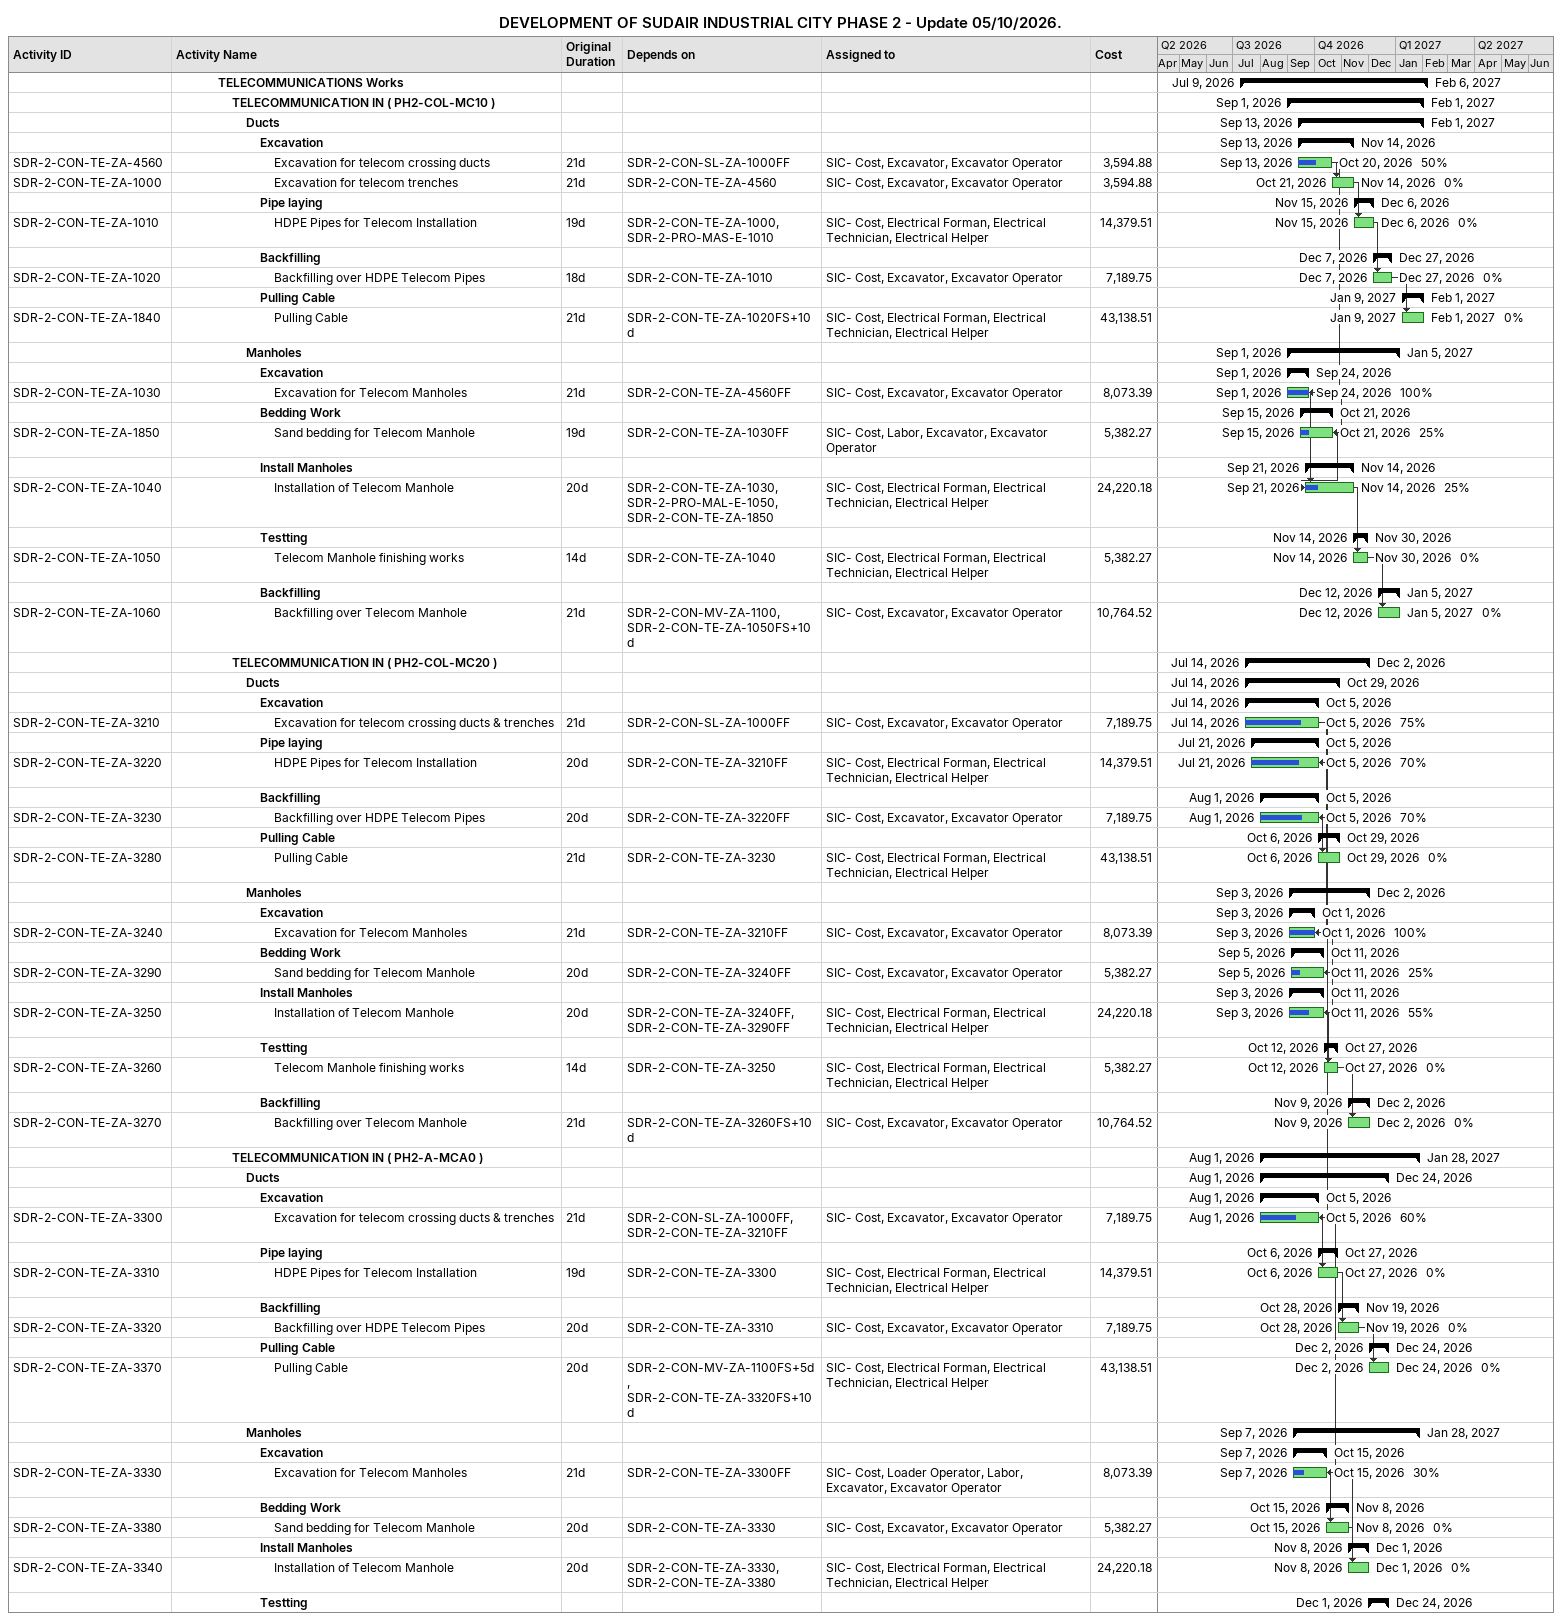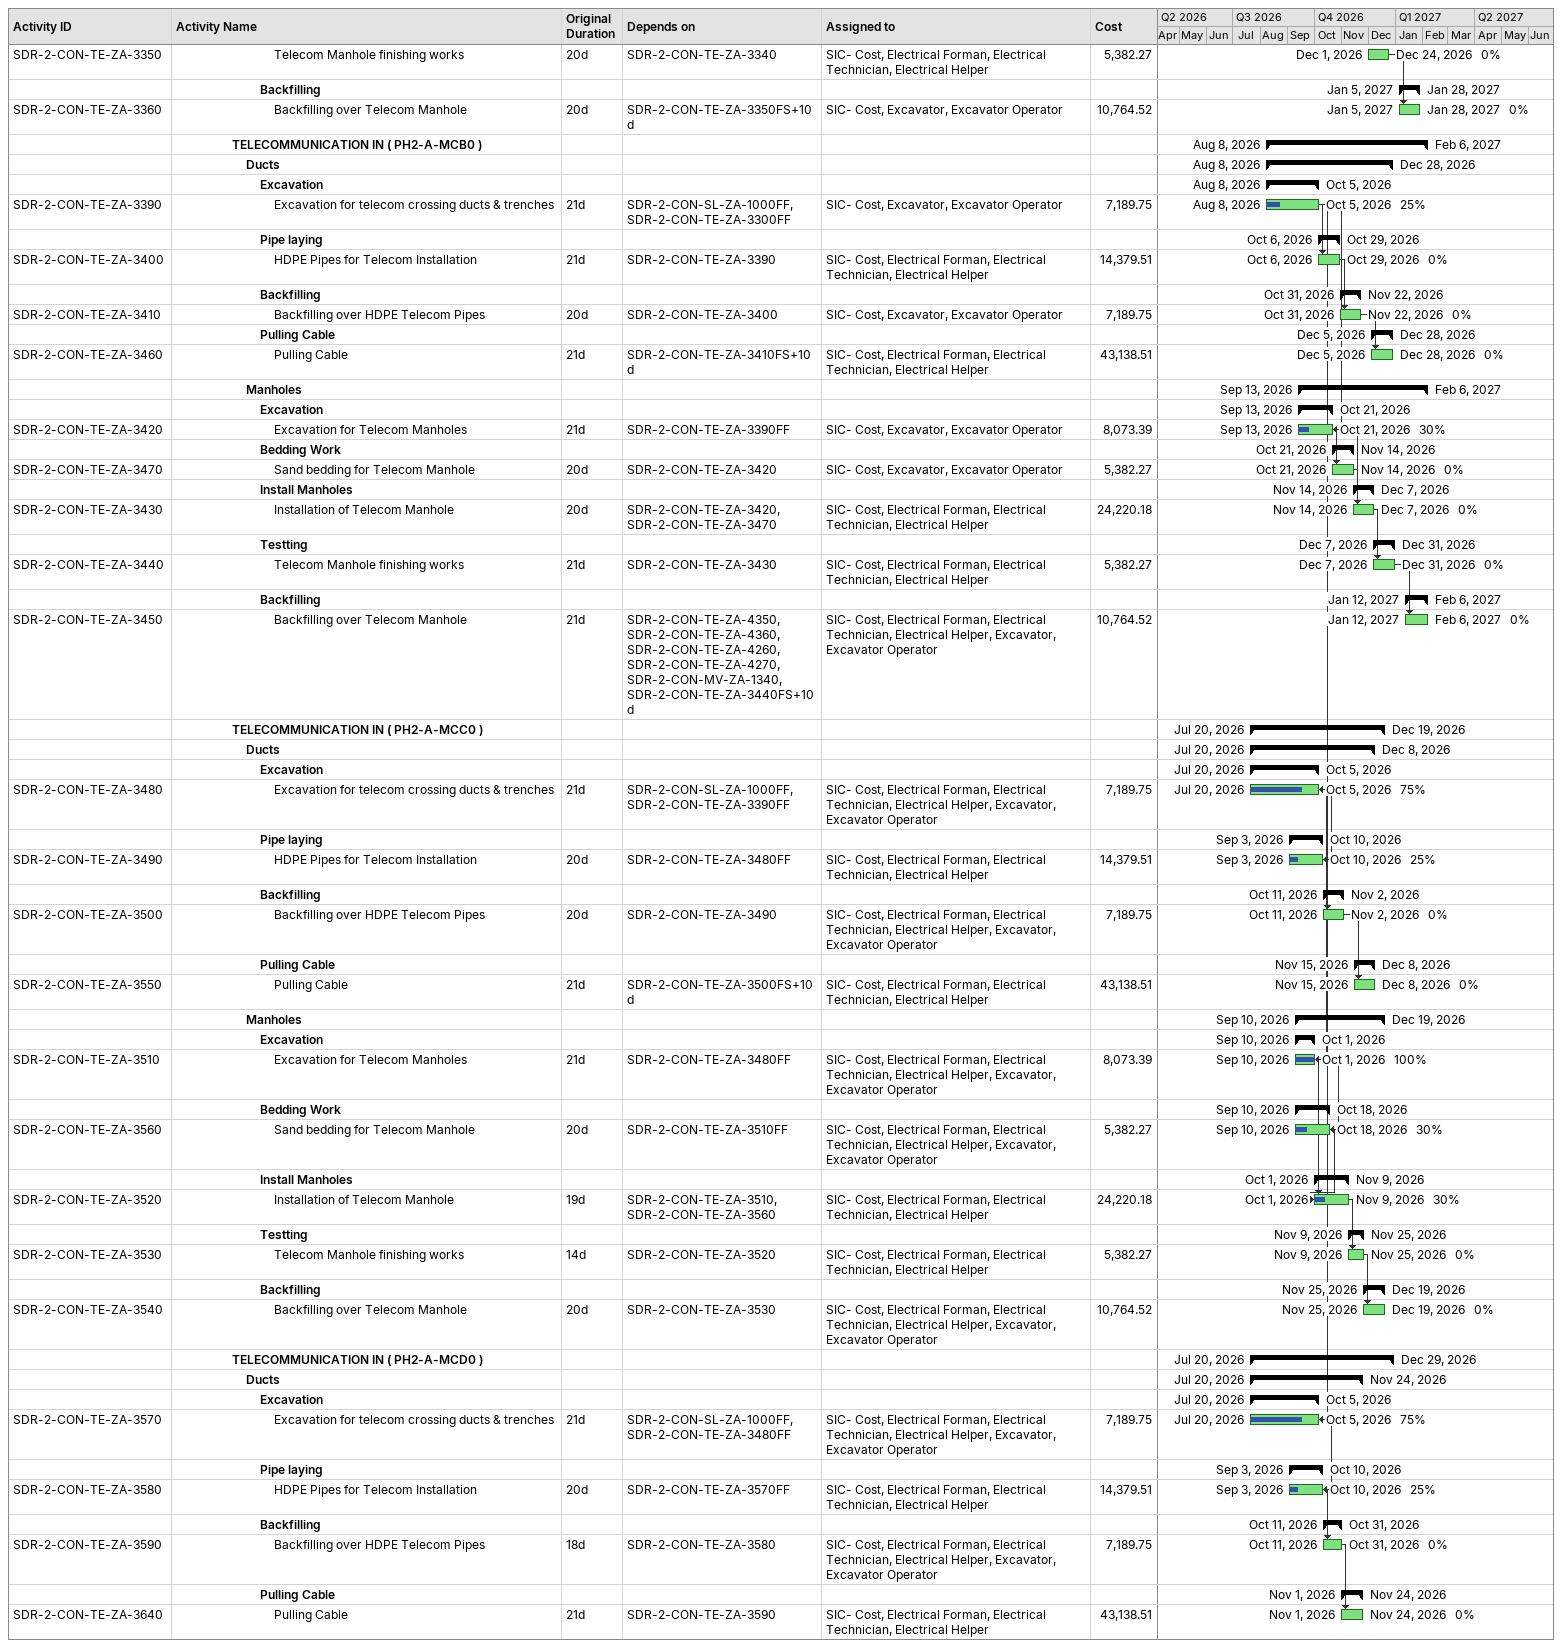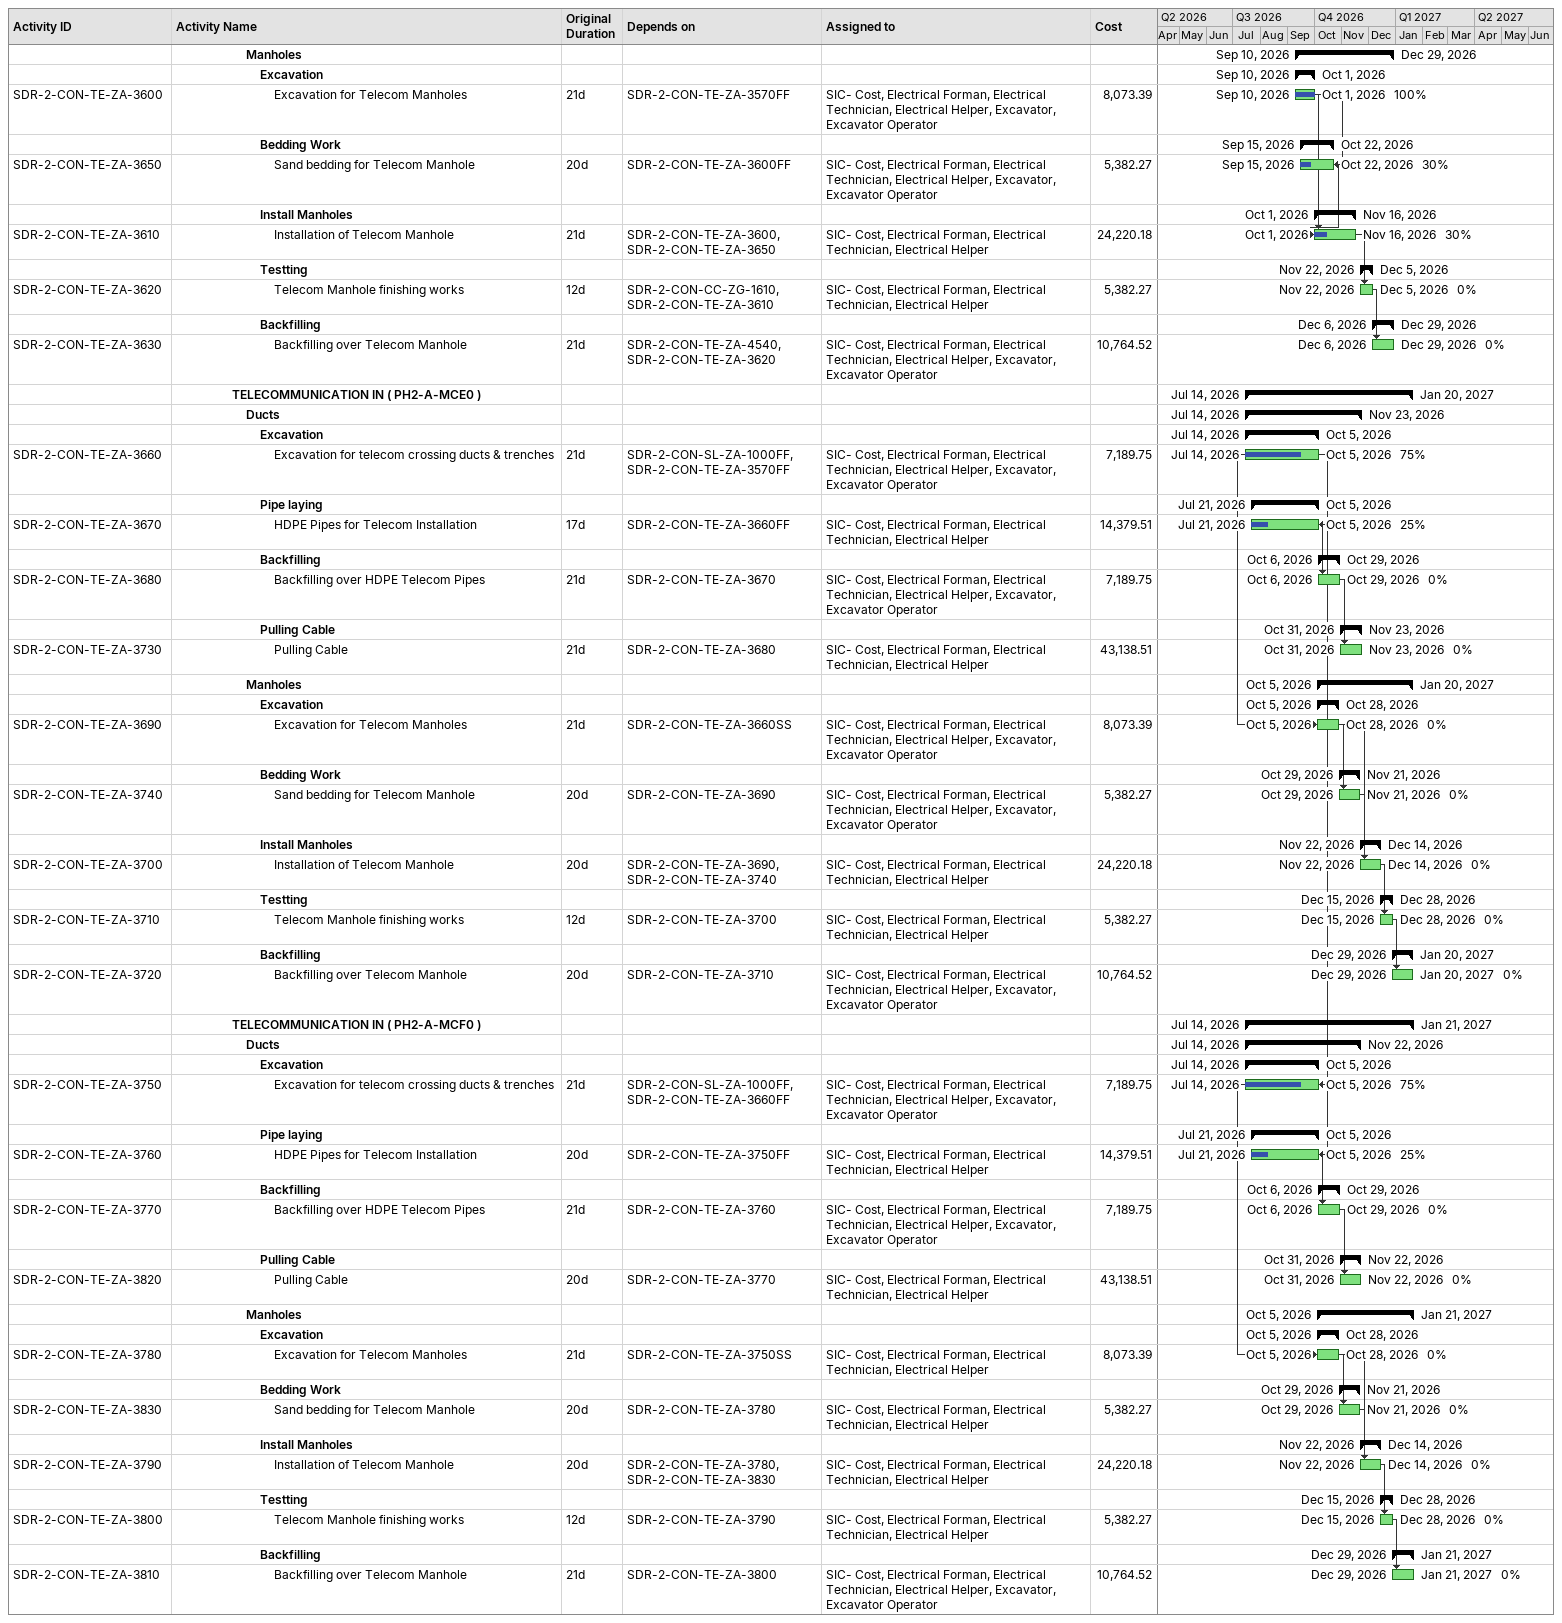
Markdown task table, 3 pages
DEVELOPMENT OF SUDAIR INDUSTRIAL CITY PHASE 2 - Update 05/10/2026.

| ID | Level | Task | Original duration | Start | Finish | Predecessors | Resources | % complete | Cost |
|---|---|---|---|---|---|---|---|---|---|
|  | 4 | **TELECOMMUNICATIONS Works** |  | 2026-07-09 | 2027-02-06 |  |  |  |  |
|  | 5 | **TELECOMMUNICATION IN ( PH2-COL-MC10 )** |  | 2026-09-01 | 2027-02-01 |  |  |  |  |
|  | 6 | **Ducts** |  | 2026-09-13 | 2027-02-01 |  |  |  |  |
|  | 7 | **Excavation** |  | 2026-09-13 | 2026-11-14 |  |  |  |  |
| SDR-2-CON-TE-ZA-4560 | 8 | Excavation for telecom crossing ducts | 21d | 2026-09-13 | 2026-10-20 | SDR-2-CON-SL-ZA-1000FF | SIC- Cost, Excavator, Excavator Operator | 50 | 3594.88 |
| SDR-2-CON-TE-ZA-1000 | 8 | Excavation for telecom trenches | 21d | 2026-10-21 | 2026-11-14 | SDR-2-CON-TE-ZA-4560 | SIC- Cost, Excavator, Excavator Operator | 0 | 3594.88 |
|  | 7 | **Pipe laying** |  | 2026-11-15 | 2026-12-06 |  |  |  |  |
| SDR-2-CON-TE-ZA-1010 | 8 | HDPE Pipes for Telecom Installation | 19d | 2026-11-15 | 2026-12-06 | SDR-2-CON-TE-ZA-1000, SDR-2-PRO-MAS-E-1010 | SIC- Cost, Electrical Forman, Electrical Technician, Electrical Helper | 0 | 14379.51 |
|  | 7 | **Backfilling** |  | 2026-12-07 | 2026-12-27 |  |  |  |  |
| SDR-2-CON-TE-ZA-1020 | 8 | Backfilling over HDPE Telecom Pipes | 18d | 2026-12-07 | 2026-12-27 | SDR-2-CON-TE-ZA-1010 | SIC- Cost, Excavator, Excavator Operator | 0 | 7189.75 |
|  | 7 | **Pulling Cable** |  | 2027-01-09 | 2027-02-01 |  |  |  |  |
| SDR-2-CON-TE-ZA-1840 | 8 | Pulling Cable | 21d | 2027-01-09 | 2027-02-01 | SDR-2-CON-TE-ZA-1020FS+10d | SIC- Cost, Electrical Forman, Electrical Technician, Electrical Helper | 0 | 43138.51 |
|  | 6 | **Manholes** |  | 2026-09-01 | 2027-01-05 |  |  |  |  |
|  | 7 | **Excavation** |  | 2026-09-01 | 2026-09-24 |  |  |  |  |
| SDR-2-CON-TE-ZA-1030 | 8 | Excavation for Telecom Manholes | 21d | 2026-09-01 | 2026-09-24 | SDR-2-CON-TE-ZA-4560FF | SIC- Cost, Excavator, Excavator Operator | 100 | 8073.39 |
|  | 7 | **Bedding Work** |  | 2026-09-15 | 2026-10-21 |  |  |  |  |
| SDR-2-CON-TE-ZA-1850 | 8 | Sand bedding for Telecom Manhole | 19d | 2026-09-15 | 2026-10-21 | SDR-2-CON-TE-ZA-1030FF | SIC- Cost, Labor, Excavator, Excavator Operator | 25 | 5382.27 |
|  | 7 | **Install Manholes** |  | 2026-09-21 | 2026-11-14 |  |  |  |  |
| SDR-2-CON-TE-ZA-1040 | 8 | Installation of Telecom Manhole | 20d | 2026-09-21 | 2026-11-14 | SDR-2-CON-TE-ZA-1030, SDR-2-PRO-MAL-E-1050, SDR-2-CON-TE-ZA-1850 | SIC- Cost, Electrical Forman, Electrical Technician, Electrical Helper | 25 | 24220.18 |
|  | 7 | **Testting** |  | 2026-11-14 | 2026-11-30 |  |  |  |  |
| SDR-2-CON-TE-ZA-1050 | 8 | Telecom Manhole finishing works | 14d | 2026-11-14 | 2026-11-30 | SDR-2-CON-TE-ZA-1040 | SIC- Cost, Electrical Forman, Electrical Technician, Electrical Helper | 0 | 5382.27 |
|  | 7 | **Backfilling** |  | 2026-12-12 | 2027-01-05 |  |  |  |  |
| SDR-2-CON-TE-ZA-1060 | 8 | Backfilling over Telecom Manhole | 21d | 2026-12-12 | 2027-01-05 | SDR-2-CON-MV-ZA-1100, SDR-2-CON-TE-ZA-1050FS+10d | SIC- Cost, Excavator, Excavator Operator | 0 | 10764.52 |
|  | 5 | **TELECOMMUNICATION IN ( PH2-COL-MC20 )** |  | 2026-07-14 | 2026-12-02 |  |  |  |  |
|  | 6 | **Ducts** |  | 2026-07-14 | 2026-10-29 |  |  |  |  |
|  | 7 | **Excavation** |  | 2026-07-14 | 2026-10-05 |  |  |  |  |
| SDR-2-CON-TE-ZA-3210 | 8 | Excavation for telecom crossing ducts & trenches | 21d | 2026-07-14 | 2026-10-05 | SDR-2-CON-SL-ZA-1000FF | SIC- Cost, Excavator, Excavator Operator | 75 | 7189.75 |
|  | 7 | **Pipe laying** |  | 2026-07-21 | 2026-10-05 |  |  |  |  |
| SDR-2-CON-TE-ZA-3220 | 8 | HDPE Pipes for Telecom Installation | 20d | 2026-07-21 | 2026-10-05 | SDR-2-CON-TE-ZA-3210FF | SIC- Cost, Electrical Forman, Electrical Technician, Electrical Helper | 70 | 14379.51 |
|  | 7 | **Backfilling** |  | 2026-08-01 | 2026-10-05 |  |  |  |  |
| SDR-2-CON-TE-ZA-3230 | 8 | Backfilling over HDPE Telecom Pipes | 20d | 2026-08-01 | 2026-10-05 | SDR-2-CON-TE-ZA-3220FF | SIC- Cost, Excavator, Excavator Operator | 70 | 7189.75 |
|  | 7 | **Pulling Cable** |  | 2026-10-06 | 2026-10-29 |  |  |  |  |
| SDR-2-CON-TE-ZA-3280 | 8 | Pulling Cable | 21d | 2026-10-06 | 2026-10-29 | SDR-2-CON-TE-ZA-3230 | SIC- Cost, Electrical Forman, Electrical Technician, Electrical Helper | 0 | 43138.51 |
|  | 6 | **Manholes** |  | 2026-09-03 | 2026-12-02 |  |  |  |  |
|  | 7 | **Excavation** |  | 2026-09-03 | 2026-10-01 |  |  |  |  |
| SDR-2-CON-TE-ZA-3240 | 8 | Excavation for Telecom Manholes | 21d | 2026-09-03 | 2026-10-01 | SDR-2-CON-TE-ZA-3210FF | SIC- Cost, Excavator, Excavator Operator | 100 | 8073.39 |
|  | 7 | **Bedding Work** |  | 2026-09-05 | 2026-10-11 |  |  |  |  |
| SDR-2-CON-TE-ZA-3290 | 8 | Sand bedding for Telecom Manhole | 20d | 2026-09-05 | 2026-10-11 | SDR-2-CON-TE-ZA-3240FF | SIC- Cost, Excavator, Excavator Operator | 25 | 5382.27 |
|  | 7 | **Install Manholes** |  | 2026-09-03 | 2026-10-11 |  |  |  |  |
| SDR-2-CON-TE-ZA-3250 | 8 | Installation of Telecom Manhole | 20d | 2026-09-03 | 2026-10-11 | SDR-2-CON-TE-ZA-3240FF, SDR-2-CON-TE-ZA-3290FF | SIC- Cost, Electrical Forman, Electrical Technician, Electrical Helper | 55 | 24220.18 |
|  | 7 | **Testting** |  | 2026-10-12 | 2026-10-27 |  |  |  |  |
| SDR-2-CON-TE-ZA-3260 | 8 | Telecom Manhole finishing works | 14d | 2026-10-12 | 2026-10-27 | SDR-2-CON-TE-ZA-3250 | SIC- Cost, Electrical Forman, Electrical Technician, Electrical Helper | 0 | 5382.27 |
|  | 7 | **Backfilling** |  | 2026-11-09 | 2026-12-02 |  |  |  |  |
| SDR-2-CON-TE-ZA-3270 | 8 | Backfilling over Telecom Manhole | 21d | 2026-11-09 | 2026-12-02 | SDR-2-CON-TE-ZA-3260FS+10d | SIC- Cost, Excavator, Excavator Operator | 0 | 10764.52 |
|  | 5 | **TELECOMMUNICATION IN ( PH2-A-MCA0 )** |  | 2026-08-01 | 2027-01-28 |  |  |  |  |
|  | 6 | **Ducts** |  | 2026-08-01 | 2026-12-24 |  |  |  |  |
|  | 7 | **Excavation** |  | 2026-08-01 | 2026-10-05 |  |  |  |  |
| SDR-2-CON-TE-ZA-3300 | 8 | Excavation for telecom crossing ducts & trenches | 21d | 2026-08-01 | 2026-10-05 | SDR-2-CON-SL-ZA-1000FF, SDR-2-CON-TE-ZA-3210FF | SIC- Cost, Excavator, Excavator Operator | 60 | 7189.75 |
|  | 7 | **Pipe laying** |  | 2026-10-06 | 2026-10-27 |  |  |  |  |
| SDR-2-CON-TE-ZA-3310 | 8 | HDPE Pipes for Telecom Installation | 19d | 2026-10-06 | 2026-10-27 | SDR-2-CON-TE-ZA-3300 | SIC- Cost, Electrical Forman, Electrical Technician, Electrical Helper | 0 | 14379.51 |
|  | 7 | **Backfilling** |  | 2026-10-28 | 2026-11-19 |  |  |  |  |
| SDR-2-CON-TE-ZA-3320 | 8 | Backfilling over HDPE Telecom Pipes | 20d | 2026-10-28 | 2026-11-19 | SDR-2-CON-TE-ZA-3310 | SIC- Cost, Excavator, Excavator Operator | 0 | 7189.75 |
|  | 7 | **Pulling Cable** |  | 2026-12-02 | 2026-12-24 |  |  |  |  |
| SDR-2-CON-TE-ZA-3370 | 8 | Pulling Cable | 20d | 2026-12-02 | 2026-12-24 | SDR-2-CON-MV-ZA-1100FS+5d, SDR-2-CON-TE-ZA-3320FS+10d | SIC- Cost, Electrical Forman, Electrical Technician, Electrical Helper | 0 | 43138.51 |
|  | 6 | **Manholes** |  | 2026-09-07 | 2027-01-28 |  |  |  |  |
|  | 7 | **Excavation** |  | 2026-09-07 | 2026-10-15 |  |  |  |  |
| SDR-2-CON-TE-ZA-3330 | 8 | Excavation for Telecom Manholes | 21d | 2026-09-07 | 2026-10-15 | SDR-2-CON-TE-ZA-3300FF | SIC- Cost, Loader Operator, Labor, Excavator, Excavator Operator | 30 | 8073.39 |
|  | 7 | **Bedding Work** |  | 2026-10-15 | 2026-11-08 |  |  |  |  |
| SDR-2-CON-TE-ZA-3380 | 8 | Sand bedding for Telecom Manhole | 20d | 2026-10-15 | 2026-11-08 | SDR-2-CON-TE-ZA-3330 | SIC- Cost, Excavator, Excavator Operator | 0 | 5382.27 |
|  | 7 | **Install Manholes** |  | 2026-11-08 | 2026-12-01 |  |  |  |  |
| SDR-2-CON-TE-ZA-3340 | 8 | Installation of Telecom Manhole | 20d | 2026-11-08 | 2026-12-01 | SDR-2-CON-TE-ZA-3330, SDR-2-CON-TE-ZA-3380 | SIC- Cost, Electrical Forman, Electrical Technician, Electrical Helper | 0 | 24220.18 |
|  | 7 | **Testting** |  | 2026-12-01 | 2026-12-24 |  |  |  |  |
| SDR-2-CON-TE-ZA-3350 | 8 | Telecom Manhole finishing works | 20d | 2026-12-01 | 2026-12-24 | SDR-2-CON-TE-ZA-3340 | SIC- Cost, Electrical Forman, Electrical Technician, Electrical Helper | 0 | 5382.27 |
|  | 7 | **Backfilling** |  | 2027-01-05 | 2027-01-28 |  |  |  |  |
| SDR-2-CON-TE-ZA-3360 | 8 | Backfilling over Telecom Manhole | 20d | 2027-01-05 | 2027-01-28 | SDR-2-CON-TE-ZA-3350FS+10d | SIC- Cost, Excavator, Excavator Operator | 0 | 10764.52 |
|  | 5 | **TELECOMMUNICATION IN ( PH2-A-MCB0 )** |  | 2026-08-08 | 2027-02-06 |  |  |  |  |
|  | 6 | **Ducts** |  | 2026-08-08 | 2026-12-28 |  |  |  |  |
|  | 7 | **Excavation** |  | 2026-08-08 | 2026-10-05 |  |  |  |  |
| SDR-2-CON-TE-ZA-3390 | 8 | Excavation for telecom crossing ducts & trenches | 21d | 2026-08-08 | 2026-10-05 | SDR-2-CON-SL-ZA-1000FF, SDR-2-CON-TE-ZA-3300FF | SIC- Cost, Excavator, Excavator Operator | 25 | 7189.75 |
|  | 7 | **Pipe laying** |  | 2026-10-06 | 2026-10-29 |  |  |  |  |
| SDR-2-CON-TE-ZA-3400 | 8 | HDPE Pipes for Telecom Installation | 21d | 2026-10-06 | 2026-10-29 | SDR-2-CON-TE-ZA-3390 | SIC- Cost, Electrical Forman, Electrical Technician, Electrical Helper | 0 | 14379.51 |
|  | 7 | **Backfilling** |  | 2026-10-31 | 2026-11-22 |  |  |  |  |
| SDR-2-CON-TE-ZA-3410 | 8 | Backfilling over HDPE Telecom Pipes | 20d | 2026-10-31 | 2026-11-22 | SDR-2-CON-TE-ZA-3400 | SIC- Cost, Excavator, Excavator Operator | 0 | 7189.75 |
|  | 7 | **Pulling Cable** |  | 2026-12-05 | 2026-12-28 |  |  |  |  |
| SDR-2-CON-TE-ZA-3460 | 8 | Pulling Cable | 21d | 2026-12-05 | 2026-12-28 | SDR-2-CON-TE-ZA-3410FS+10d | SIC- Cost, Electrical Forman, Electrical Technician, Electrical Helper | 0 | 43138.51 |
|  | 6 | **Manholes** |  | 2026-09-13 | 2027-02-06 |  |  |  |  |
|  | 7 | **Excavation** |  | 2026-09-13 | 2026-10-21 |  |  |  |  |
| SDR-2-CON-TE-ZA-3420 | 8 | Excavation for Telecom Manholes | 21d | 2026-09-13 | 2026-10-21 | SDR-2-CON-TE-ZA-3390FF | SIC- Cost, Excavator, Excavator Operator | 30 | 8073.39 |
|  | 7 | **Bedding Work** |  | 2026-10-21 | 2026-11-14 |  |  |  |  |
| SDR-2-CON-TE-ZA-3470 | 8 | Sand bedding for Telecom Manhole | 20d | 2026-10-21 | 2026-11-14 | SDR-2-CON-TE-ZA-3420 | SIC- Cost, Excavator, Excavator Operator | 0 | 5382.27 |
|  | 7 | **Install Manholes** |  | 2026-11-14 | 2026-12-07 |  |  |  |  |
| SDR-2-CON-TE-ZA-3430 | 8 | Installation of Telecom Manhole | 20d | 2026-11-14 | 2026-12-07 | SDR-2-CON-TE-ZA-3420, SDR-2-CON-TE-ZA-3470 | SIC- Cost, Electrical Forman, Electrical Technician, Electrical Helper | 0 | 24220.18 |
|  | 7 | **Testting** |  | 2026-12-07 | 2026-12-31 |  |  |  |  |
| SDR-2-CON-TE-ZA-3440 | 8 | Telecom Manhole finishing works | 21d | 2026-12-07 | 2026-12-31 | SDR-2-CON-TE-ZA-3430 | SIC- Cost, Electrical Forman, Electrical Technician, Electrical Helper | 0 | 5382.27 |
|  | 7 | **Backfilling** |  | 2027-01-12 | 2027-02-06 |  |  |  |  |
| SDR-2-CON-TE-ZA-3450 | 8 | Backfilling over Telecom Manhole | 21d | 2027-01-12 | 2027-02-06 | SDR-2-CON-TE-ZA-4350, SDR-2-CON-TE-ZA-4360, SDR-2-CON-TE-ZA-4260, SDR-2-CON-TE-ZA-4270, SDR-2-CON-MV-ZA-1340, SDR-2-CON-TE-ZA-3440FS+10d | SIC- Cost, Electrical Forman, Electrical Technician, Electrical Helper, Excavator, Excavator Operator | 0 | 10764.52 |
|  | 5 | **TELECOMMUNICATION IN ( PH2-A-MCC0 )** |  | 2026-07-20 | 2026-12-19 |  |  |  |  |
|  | 6 | **Ducts** |  | 2026-07-20 | 2026-12-08 |  |  |  |  |
|  | 7 | **Excavation** |  | 2026-07-20 | 2026-10-05 |  |  |  |  |
| SDR-2-CON-TE-ZA-3480 | 8 | Excavation for telecom crossing ducts & trenches | 21d | 2026-07-20 | 2026-10-05 | SDR-2-CON-SL-ZA-1000FF, SDR-2-CON-TE-ZA-3390FF | SIC- Cost, Electrical Forman, Electrical Technician, Electrical Helper, Excavator, Excavator Operator | 75 | 7189.75 |
|  | 7 | **Pipe laying** |  | 2026-09-03 | 2026-10-10 |  |  |  |  |
| SDR-2-CON-TE-ZA-3490 | 8 | HDPE Pipes for Telecom Installation | 20d | 2026-09-03 | 2026-10-10 | SDR-2-CON-TE-ZA-3480FF | SIC- Cost, Electrical Forman, Electrical Technician, Electrical Helper | 25 | 14379.51 |
|  | 7 | **Backfilling** |  | 2026-10-11 | 2026-11-02 |  |  |  |  |
| SDR-2-CON-TE-ZA-3500 | 8 | Backfilling over HDPE Telecom Pipes | 20d | 2026-10-11 | 2026-11-02 | SDR-2-CON-TE-ZA-3490 | SIC- Cost, Electrical Forman, Electrical Technician, Electrical Helper, Excavator, Excavator Operator | 0 | 7189.75 |
|  | 7 | **Pulling Cable** |  | 2026-11-15 | 2026-12-08 |  |  |  |  |
| SDR-2-CON-TE-ZA-3550 | 8 | Pulling Cable | 21d | 2026-11-15 | 2026-12-08 | SDR-2-CON-TE-ZA-3500FS+10d | SIC- Cost, Electrical Forman, Electrical Technician, Electrical Helper | 0 | 43138.51 |
|  | 6 | **Manholes** |  | 2026-09-10 | 2026-12-19 |  |  |  |  |
|  | 7 | **Excavation** |  | 2026-09-10 | 2026-10-01 |  |  |  |  |
| SDR-2-CON-TE-ZA-3510 | 8 | Excavation for Telecom Manholes | 21d | 2026-09-10 | 2026-10-01 | SDR-2-CON-TE-ZA-3480FF | SIC- Cost, Electrical Forman, Electrical Technician, Electrical Helper, Excavator, Excavator Operator | 100 | 8073.39 |
|  | 7 | **Bedding Work** |  | 2026-09-10 | 2026-10-18 |  |  |  |  |
| SDR-2-CON-TE-ZA-3560 | 8 | Sand bedding for Telecom Manhole | 20d | 2026-09-10 | 2026-10-18 | SDR-2-CON-TE-ZA-3510FF | SIC- Cost, Electrical Forman, Electrical Technician, Electrical Helper, Excavator, Excavator Operator | 30 | 5382.27 |
|  | 7 | **Install Manholes** |  | 2026-10-01 | 2026-11-09 |  |  |  |  |
| SDR-2-CON-TE-ZA-3520 | 8 | Installation of Telecom Manhole | 19d | 2026-10-01 | 2026-11-09 | SDR-2-CON-TE-ZA-3510, SDR-2-CON-TE-ZA-3560 | SIC- Cost, Electrical Forman, Electrical Technician, Electrical Helper | 30 | 24220.18 |
|  | 7 | **Testting** |  | 2026-11-09 | 2026-11-25 |  |  |  |  |
| SDR-2-CON-TE-ZA-3530 | 8 | Telecom Manhole finishing works | 14d | 2026-11-09 | 2026-11-25 | SDR-2-CON-TE-ZA-3520 | SIC- Cost, Electrical Forman, Electrical Technician, Electrical Helper | 0 | 5382.27 |
|  | 7 | **Backfilling** |  | 2026-11-25 | 2026-12-19 |  |  |  |  |
| SDR-2-CON-TE-ZA-3540 | 8 | Backfilling over Telecom Manhole | 20d | 2026-11-25 | 2026-12-19 | SDR-2-CON-TE-ZA-3530 | SIC- Cost, Electrical Forman, Electrical Technician, Electrical Helper, Excavator, Excavator Operator | 0 | 10764.52 |
|  | 5 | **TELECOMMUNICATION IN ( PH2-A-MCD0 )** |  | 2026-07-20 | 2026-12-29 |  |  |  |  |
|  | 6 | **Ducts** |  | 2026-07-20 | 2026-11-24 |  |  |  |  |
|  | 7 | **Excavation** |  | 2026-07-20 | 2026-10-05 |  |  |  |  |
| SDR-2-CON-TE-ZA-3570 | 8 | Excavation for telecom crossing ducts & trenches | 21d | 2026-07-20 | 2026-10-05 | SDR-2-CON-SL-ZA-1000FF, SDR-2-CON-TE-ZA-3480FF | SIC- Cost, Electrical Forman, Electrical Technician, Electrical Helper, Excavator, Excavator Operator | 75 | 7189.75 |
|  | 7 | **Pipe laying** |  | 2026-09-03 | 2026-10-10 |  |  |  |  |
| SDR-2-CON-TE-ZA-3580 | 8 | HDPE Pipes for Telecom Installation | 20d | 2026-09-03 | 2026-10-10 | SDR-2-CON-TE-ZA-3570FF | SIC- Cost, Electrical Forman, Electrical Technician, Electrical Helper | 25 | 14379.51 |
|  | 7 | **Backfilling** |  | 2026-10-11 | 2026-10-31 |  |  |  |  |
| SDR-2-CON-TE-ZA-3590 | 8 | Backfilling over HDPE Telecom Pipes | 18d | 2026-10-11 | 2026-10-31 | SDR-2-CON-TE-ZA-3580 | SIC- Cost, Electrical Forman, Electrical Technician, Electrical Helper, Excavator, Excavator Operator | 0 | 7189.75 |
|  | 7 | **Pulling Cable** |  | 2026-11-01 | 2026-11-24 |  |  |  |  |
| SDR-2-CON-TE-ZA-3640 | 8 | Pulling Cable | 21d | 2026-11-01 | 2026-11-24 | SDR-2-CON-TE-ZA-3590 | SIC- Cost, Electrical Forman, Electrical Technician, Electrical Helper | 0 | 43138.51 |
|  | 6 | **Manholes** |  | 2026-09-10 | 2026-12-29 |  |  |  |  |
|  | 7 | **Excavation** |  | 2026-09-10 | 2026-10-01 |  |  |  |  |
| SDR-2-CON-TE-ZA-3600 | 8 | Excavation for Telecom Manholes | 21d | 2026-09-10 | 2026-10-01 | SDR-2-CON-TE-ZA-3570FF | SIC- Cost, Electrical Forman, Electrical Technician, Electrical Helper, Excavator, Excavator Operator | 100 | 8073.39 |
|  | 7 | **Bedding Work** |  | 2026-09-15 | 2026-10-22 |  |  |  |  |
| SDR-2-CON-TE-ZA-3650 | 8 | Sand bedding for Telecom Manhole | 20d | 2026-09-15 | 2026-10-22 | SDR-2-CON-TE-ZA-3600FF | SIC- Cost, Electrical Forman, Electrical Technician, Electrical Helper, Excavator, Excavator Operator | 30 | 5382.27 |
|  | 7 | **Install Manholes** |  | 2026-10-01 | 2026-11-16 |  |  |  |  |
| SDR-2-CON-TE-ZA-3610 | 8 | Installation of Telecom Manhole | 21d | 2026-10-01 | 2026-11-16 | SDR-2-CON-TE-ZA-3600, SDR-2-CON-TE-ZA-3650 | SIC- Cost, Electrical Forman, Electrical Technician, Electrical Helper | 30 | 24220.18 |
|  | 7 | **Testting** |  | 2026-11-22 | 2026-12-05 |  |  |  |  |
| SDR-2-CON-TE-ZA-3620 | 8 | Telecom Manhole finishing works | 12d | 2026-11-22 | 2026-12-05 | SDR-2-CON-CC-ZG-1610, SDR-2-CON-TE-ZA-3610 | SIC- Cost, Electrical Forman, Electrical Technician, Electrical Helper | 0 | 5382.27 |
|  | 7 | **Backfilling** |  | 2026-12-06 | 2026-12-29 |  |  |  |  |
| SDR-2-CON-TE-ZA-3630 | 8 | Backfilling over Telecom Manhole | 21d | 2026-12-06 | 2026-12-29 | SDR-2-CON-TE-ZA-4540, SDR-2-CON-TE-ZA-3620 | SIC- Cost, Electrical Forman, Electrical Technician, Electrical Helper, Excavator, Excavator Operator | 0 | 10764.52 |
|  | 5 | **TELECOMMUNICATION IN ( PH2-A-MCE0 )** |  | 2026-07-14 | 2027-01-20 |  |  |  |  |
|  | 6 | **Ducts** |  | 2026-07-14 | 2026-11-23 |  |  |  |  |
|  | 7 | **Excavation** |  | 2026-07-14 | 2026-10-05 |  |  |  |  |
| SDR-2-CON-TE-ZA-3660 | 8 | Excavation for telecom crossing ducts & trenches | 21d | 2026-07-14 | 2026-10-05 | SDR-2-CON-SL-ZA-1000FF, SDR-2-CON-TE-ZA-3570FF | SIC- Cost, Electrical Forman, Electrical Technician, Electrical Helper, Excavator, Excavator Operator | 75 | 7189.75 |
|  | 7 | **Pipe laying** |  | 2026-07-21 | 2026-10-05 |  |  |  |  |
| SDR-2-CON-TE-ZA-3670 | 8 | HDPE Pipes for Telecom Installation | 17d | 2026-07-21 | 2026-10-05 | SDR-2-CON-TE-ZA-3660FF | SIC- Cost, Electrical Forman, Electrical Technician, Electrical Helper | 25 | 14379.51 |
|  | 7 | **Backfilling** |  | 2026-10-06 | 2026-10-29 |  |  |  |  |
| SDR-2-CON-TE-ZA-3680 | 8 | Backfilling over HDPE Telecom Pipes | 21d | 2026-10-06 | 2026-10-29 | SDR-2-CON-TE-ZA-3670 | SIC- Cost, Electrical Forman, Electrical Technician, Electrical Helper, Excavator, Excavator Operator | 0 | 7189.75 |
|  | 7 | **Pulling Cable** |  | 2026-10-31 | 2026-11-23 |  |  |  |  |
| SDR-2-CON-TE-ZA-3730 | 8 | Pulling Cable | 21d | 2026-10-31 | 2026-11-23 | SDR-2-CON-TE-ZA-3680 | SIC- Cost, Electrical Forman, Electrical Technician, Electrical Helper | 0 | 43138.51 |
|  | 6 | **Manholes** |  | 2026-10-05 | 2027-01-20 |  |  |  |  |
|  | 7 | **Excavation** |  | 2026-10-05 | 2026-10-28 |  |  |  |  |
| SDR-2-CON-TE-ZA-3690 | 8 | Excavation for Telecom Manholes | 21d | 2026-10-05 | 2026-10-28 | SDR-2-CON-TE-ZA-3660SS | SIC- Cost, Electrical Forman, Electrical Technician, Electrical Helper, Excavator, Excavator Operator | 0 | 8073.39 |
|  | 7 | **Bedding Work** |  | 2026-10-29 | 2026-11-21 |  |  |  |  |
| SDR-2-CON-TE-ZA-3740 | 8 | Sand bedding for Telecom Manhole | 20d | 2026-10-29 | 2026-11-21 | SDR-2-CON-TE-ZA-3690 | SIC- Cost, Electrical Forman, Electrical Technician, Electrical Helper, Excavator, Excavator Operator | 0 | 5382.27 |
|  | 7 | **Install Manholes** |  | 2026-11-22 | 2026-12-14 |  |  |  |  |
| SDR-2-CON-TE-ZA-3700 | 8 | Installation of Telecom Manhole | 20d | 2026-11-22 | 2026-12-14 | SDR-2-CON-TE-ZA-3690, SDR-2-CON-TE-ZA-3740 | SIC- Cost, Electrical Forman, Electrical Technician, Electrical Helper | 0 | 24220.18 |
|  | 7 | **Testting** |  | 2026-12-15 | 2026-12-28 |  |  |  |  |
| SDR-2-CON-TE-ZA-3710 | 8 | Telecom Manhole finishing works | 12d | 2026-12-15 | 2026-12-28 | SDR-2-CON-TE-ZA-3700 | SIC- Cost, Electrical Forman, Electrical Technician, Electrical Helper | 0 | 5382.27 |
|  | 7 | **Backfilling** |  | 2026-12-29 | 2027-01-20 |  |  |  |  |
| SDR-2-CON-TE-ZA-3720 | 8 | Backfilling over Telecom Manhole | 20d | 2026-12-29 | 2027-01-20 | SDR-2-CON-TE-ZA-3710 | SIC- Cost, Electrical Forman, Electrical Technician, Electrical Helper, Excavator, Excavator Operator | 0 | 10764.52 |
|  | 5 | **TELECOMMUNICATION IN ( PH2-A-MCF0 )** |  | 2026-07-14 | 2027-01-21 |  |  |  |  |
|  | 6 | **Ducts** |  | 2026-07-14 | 2026-11-22 |  |  |  |  |
|  | 7 | **Excavation** |  | 2026-07-14 | 2026-10-05 |  |  |  |  |
| SDR-2-CON-TE-ZA-3750 | 8 | Excavation for telecom crossing ducts & trenches | 21d | 2026-07-14 | 2026-10-05 | SDR-2-CON-SL-ZA-1000FF, SDR-2-CON-TE-ZA-3660FF | SIC- Cost, Electrical Forman, Electrical Technician, Electrical Helper, Excavator, Excavator Operator | 75 | 7189.75 |
|  | 7 | **Pipe laying** |  | 2026-07-21 | 2026-10-05 |  |  |  |  |
| SDR-2-CON-TE-ZA-3760 | 8 | HDPE Pipes for Telecom Installation | 20d | 2026-07-21 | 2026-10-05 | SDR-2-CON-TE-ZA-3750FF | SIC- Cost, Electrical Forman, Electrical Technician, Electrical Helper | 25 | 14379.51 |
|  | 7 | **Backfilling** |  | 2026-10-06 | 2026-10-29 |  |  |  |  |
| SDR-2-CON-TE-ZA-3770 | 8 | Backfilling over HDPE Telecom Pipes | 21d | 2026-10-06 | 2026-10-29 | SDR-2-CON-TE-ZA-3760 | SIC- Cost, Electrical Forman, Electrical Technician, Electrical Helper, Excavator, Excavator Operator | 0 | 7189.75 |
|  | 7 | **Pulling Cable** |  | 2026-10-31 | 2026-11-22 |  |  |  |  |
| SDR-2-CON-TE-ZA-3820 | 8 | Pulling Cable | 20d | 2026-10-31 | 2026-11-22 | SDR-2-CON-TE-ZA-3770 | SIC- Cost, Electrical Forman, Electrical Technician, Electrical Helper | 0 | 43138.51 |
|  | 6 | **Manholes** |  | 2026-10-05 | 2027-01-21 |  |  |  |  |
|  | 7 | **Excavation** |  | 2026-10-05 | 2026-10-28 |  |  |  |  |
| SDR-2-CON-TE-ZA-3780 | 8 | Excavation for Telecom Manholes | 21d | 2026-10-05 | 2026-10-28 | SDR-2-CON-TE-ZA-3750SS | SIC- Cost, Electrical Forman, Electrical Technician, Electrical Helper | 0 | 8073.39 |
|  | 7 | **Bedding Work** |  | 2026-10-29 | 2026-11-21 |  |  |  |  |
| SDR-2-CON-TE-ZA-3830 | 8 | Sand bedding for Telecom Manhole | 20d | 2026-10-29 | 2026-11-21 | SDR-2-CON-TE-ZA-3780 | SIC- Cost, Electrical Forman, Electrical Technician, Electrical Helper | 0 | 5382.27 |
|  | 7 | **Install Manholes** |  | 2026-11-22 | 2026-12-14 |  |  |  |  |
| SDR-2-CON-TE-ZA-3790 | 8 | Installation of Telecom Manhole | 20d | 2026-11-22 | 2026-12-14 | SDR-2-CON-TE-ZA-3780, SDR-2-CON-TE-ZA-3830 | SIC- Cost, Electrical Forman, Electrical Technician, Electrical Helper | 0 | 24220.18 |
|  | 7 | **Testting** |  | 2026-12-15 | 2026-12-28 |  |  |  |  |
| SDR-2-CON-TE-ZA-3800 | 8 | Telecom Manhole finishing works | 12d | 2026-12-15 | 2026-12-28 | SDR-2-CON-TE-ZA-3790 | SIC- Cost, Electrical Forman, Electrical Technician, Electrical Helper | 0 | 5382.27 |
|  | 7 | **Backfilling** |  | 2026-12-29 | 2027-01-21 |  |  |  |  |
| SDR-2-CON-TE-ZA-3810 | 8 | Backfilling over Telecom Manhole | 21d | 2026-12-29 | 2027-01-21 | SDR-2-CON-TE-ZA-3800 | SIC- Cost, Electrical Forman, Electrical Technician, Electrical Helper, Excavator, Excavator Operator | 0 | 10764.52 |
